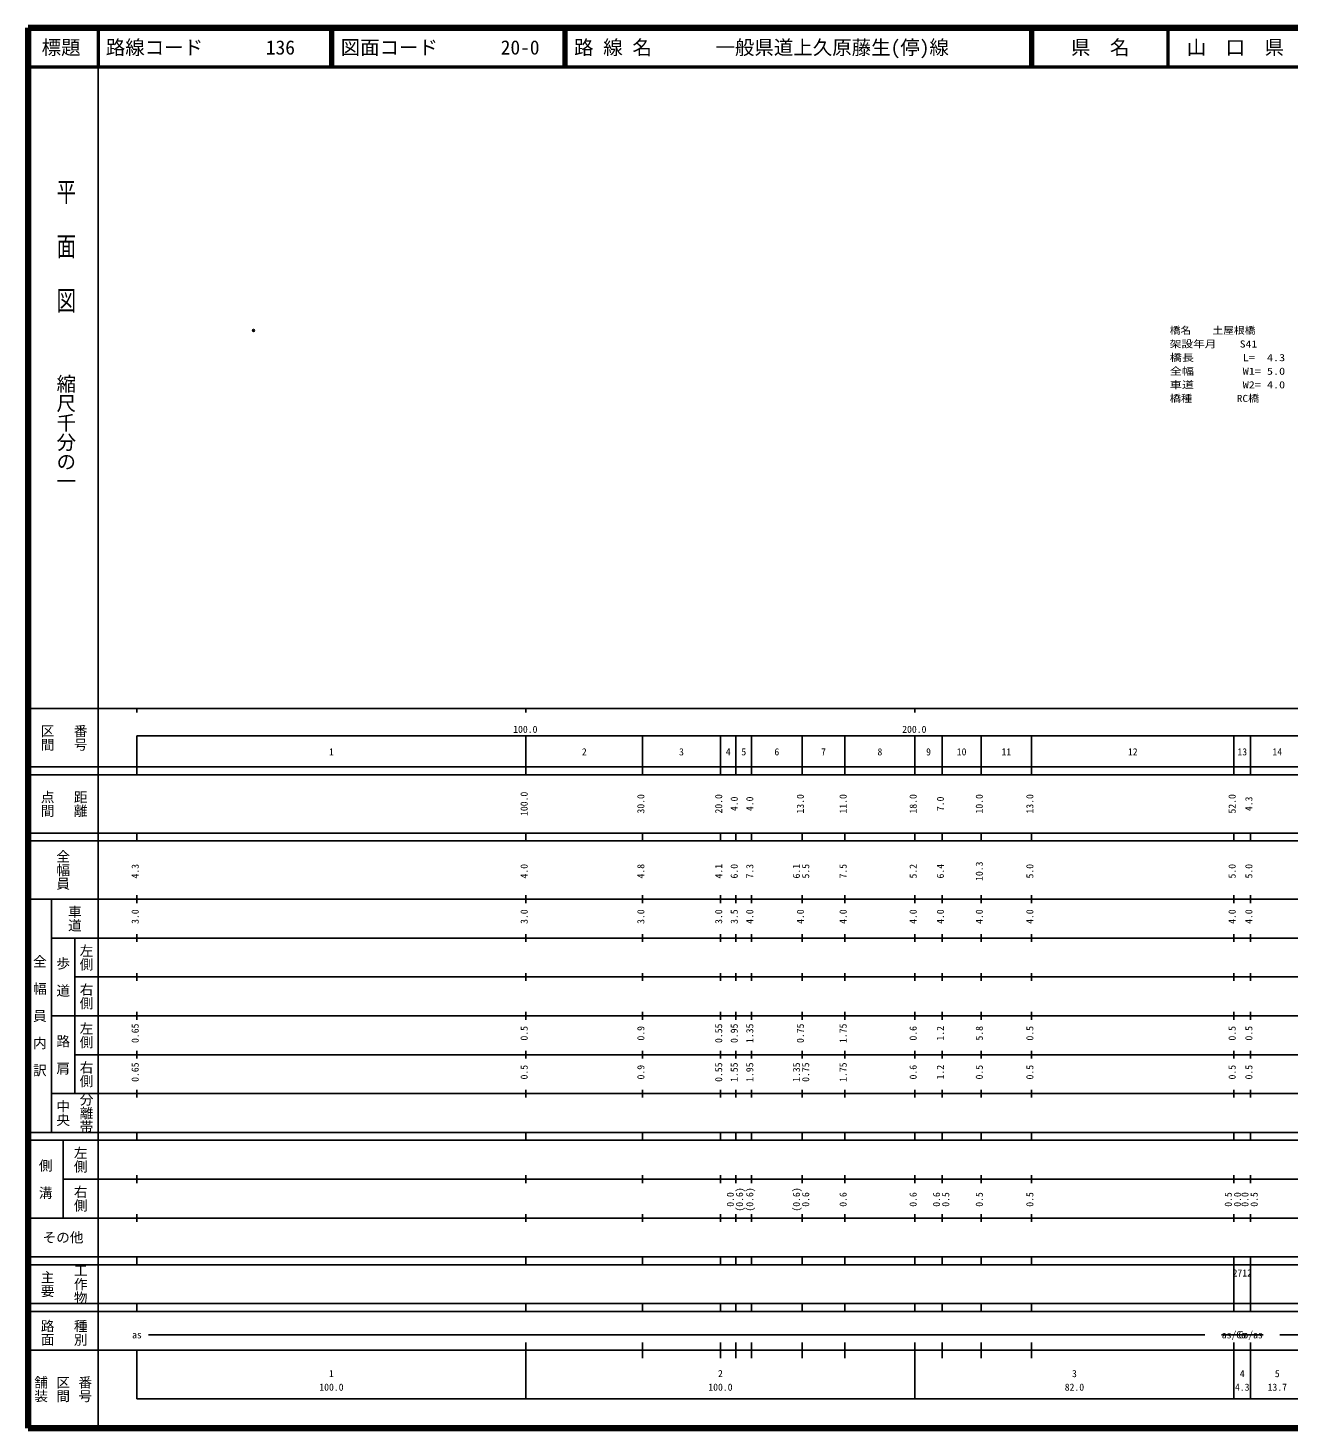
# Model space of a CAD drawing. Units: millimetres on the paper. Extents: x 40 to 680, y 20 to 380.
# Drawn here: x 40 to 364.2, y 20 to 380 of the extents above; entities that cross this region are included whole.
import ezdxf
from ezdxf.enums import TextEntityAlignment as Align

# ---------------------------------------------------------------- set-up
doc = ezdxf.new("R2010")
doc.units = ezdxf.units.MM
doc.header["$PDMODE"] = 32
doc.header["$PDSIZE"] = 0.5
for name, color, linetype in [('M-OTRS', 6, 'Continuous'), ('M-STR-HTXT', 7, 'Continuous'), ('M-TTL-TXT', 7, 'Continuous')]:
    doc.layers.add(name, color=color, linetype=linetype)
for name, color, linetype, lineweight in [('M-TTL', 2, 'Continuous', 140), ('M-TTL-BAND', 7, 'Continuous', 25), ('M-TTL-LINE', 7, 'Continuous', 50)]:
    doc.layers.add(name, color=color, linetype=linetype, lineweight=lineweight)
doc.styles.add('@ＭＳ ゴシック', font='')
doc.styles.add('ＭＳ ゴシック', font='')
doc.styles.get('@ＭＳ ゴシック').set_extended_font_data('@MS Gothic')
doc.styles.get('ＭＳ ゴシック').set_extended_font_data('MS Gothic')

msp = doc.modelspace()

# ---------------------------------------------------------------- linework, layer by layer
at = {"layer": 'M-OTRS'}
msp.add_point((97.989, 302.249), dxfattribs=at)
at = {"layer": 'M-TTL'}
for p, q in [((40, 380), (40, 20)), ((680, 380), (40, 380)), ((40, 20), (680, 20))]:
    msp.add_line(p, q, dxfattribs=at)
at = {"layer": 'M-TTL-BAND'}
for p, q in [((58, 370), (58, 20)), ((40, 205), (579, 205)), ((68, 205), (68, 204)), ((168, 205), (168, 204)), ((268, 205), (268, 204)), ((68, 198), (579, 198)), ((68, 198), (68, 188)), ((168, 188), (168, 198)), ((198, 188), (198, 198)), ((218, 188), (218, 198)), ((222, 188), (222, 198)), ((226, 188), (226, 198)), ((239, 188), (239, 198)), ((250, 188), (250, 198)), ((268, 188), (268, 198)), ((275, 188), (275, 198)), ((285, 188), (285, 198)), ((298, 188), (298, 198)), ((350, 188), (350, 198)), ((354.3, 188), (354.3, 198)), ((40, 190), (579, 190)), ((40, 188), (579, 188)), ((40, 173), (579, 173)), ((68, 171), (68, 173)), ((168, 171), (168, 173)), ((198, 171), (198, 173)), ((218, 171), (218, 173)), ((222, 171), (222, 173)), ((226, 171), (226, 173)), ((239, 171), (239, 173)), ((250, 171), (250, 173)), ((268, 171), (268, 173)), ((275, 171), (275, 173)), ((285, 171), (285, 173)), ((298, 171), (298, 173)), ((350, 171), (350, 173)), ((354.3, 171), (354.3, 173)), ((40, 171), (579, 171)), ((40, 156), (579, 156)), ((46, 96), (46, 156)), ((68, 155), (68, 157)), ((168, 155), (168, 157)), ((198, 155), (198, 157)), ((218, 155), (218, 157)), ((222, 155), (222, 157)), ((226, 155), (226, 157)), ((239, 155), (239, 157)), ((250, 155), (250, 157)), ((268, 155), (268, 157)), ((275, 155), (275, 157)), ((285, 155), (285, 157)), ((298, 155), (298, 157)), ((350, 155), (350, 157)), ((354.3, 155), (354.3, 157)), ((46, 146), (579, 146)), ((52, 146), (52, 106)), ((68, 145), (68, 147)), ((168, 145), (168, 147)), ((198, 145), (198, 147)), ((218, 145), (218, 147)), ((222, 145), (222, 147)), ((226, 145), (226, 147)), ((239, 145), (239, 147)), ((250, 145), (250, 147)), ((268, 145), (268, 147)), ((275, 145), (275, 147)), ((285, 145), (285, 147)), ((298, 145), (298, 147)), ((350, 145), (350, 147)), ((354.3, 145), (354.3, 147)), ((68, 135), (68, 137)), ((168, 135), (168, 137)), ((198, 135), (198, 137)), ((218, 135), (218, 137)), ((222, 135), (222, 137)), ((226, 135), (226, 137)), ((239, 135), (239, 137)), ((250, 135), (250, 137)), ((268, 135), (268, 137)), ((275, 135), (275, 137)), ((285, 135), (285, 137)), ((298, 135), (298, 137)), ((350, 135), (350, 137)), ((354.3, 135), (354.3, 137)), ((52, 136), (579, 136)), ((46, 126), (579, 126)), ((68, 125), (68, 127)), ((168, 125), (168, 127)), ((198, 125), (198, 127)), ((218, 125), (218, 127)), ((222, 125), (222, 127)), ((226, 125), (226, 127)), ((239, 125), (239, 127)), ((250, 125), (250, 127)), ((268, 125), (268, 127)), ((275, 125), (275, 127)), ((285, 125), (285, 127)), ((298, 125), (298, 127)), ((350, 125), (350, 127)), ((354.3, 125), (354.3, 127)), ((52, 116), (579, 116)), ((68, 115), (68, 117)), ((168, 115), (168, 117)), ((198, 115), (198, 117)), ((218, 115), (218, 117)), ((222, 115), (222, 117)), ((226, 115), (226, 117)), ((239, 115), (239, 117)), ((250, 115), (250, 117)), ((268, 115), (268, 117)), ((275, 115), (275, 117)), ((285, 115), (285, 117)), ((298, 115), (298, 117)), ((350, 115), (350, 117)), ((354.3, 115), (354.3, 117)), ((46, 106), (579, 106)), ((68, 105), (68, 107)), ((168, 105), (168, 107)), ((198, 105), (198, 107)), ((218, 105), (218, 107)), ((222, 105), (222, 107)), ((226, 105), (226, 107)), ((239, 105), (239, 107)), ((250, 105), (250, 107)), ((268, 105), (268, 107)), ((275, 105), (275, 107)), ((285, 105), (285, 107)), ((298, 105), (298, 107)), ((350, 105), (350, 107)), ((354.3, 105), (354.3, 107)), ((40, 96), (579, 96)), ((40, 94), (579, 94)), ((49, 94), (49, 74)), ((68, 94), (68, 96)), ((168, 94), (168, 96)), ((198, 94), (198, 96)), ((218, 94), (218, 96)), ((222, 94), (222, 96)), ((226, 94), (226, 96)), ((239, 94), (239, 96)), ((250, 94), (250, 96)), ((268, 94), (268, 96)), ((275, 94), (275, 96)), ((285, 94), (285, 96)), ((298, 94), (298, 96)), ((350, 94), (350, 96)), ((354.3, 94), (354.3, 96)), ((49, 84), (579, 84)), ((68, 83), (68, 85)), ((168, 83), (168, 85)), ((198, 83), (198, 85)), ((218, 83), (218, 85)), ((222, 83), (222, 85)), ((226, 83), (226, 85)), ((239, 83), (239, 85)), ((250, 83), (250, 85)), ((268, 83), (268, 85)), ((275, 83), (275, 85)), ((285, 83), (285, 85)), ((298, 83), (298, 85)), ((350, 83), (350, 85)), ((354.3, 83), (354.3, 85)), ((40, 74), (579, 74)), ((68, 73), (68, 75)), ((168, 73), (168, 75)), ((198, 73), (198, 75)), ((218, 73), (218, 75)), ((222, 73), (222, 75)), ((226, 73), (226, 75)), ((239, 73), (239, 75)), ((250, 73), (250, 75)), ((268, 73), (268, 75)), ((275, 73), (275, 75)), ((285, 73), (285, 75)), ((298, 73), (298, 75)), ((350, 73), (350, 75)), ((354.3, 73), (354.3, 75)), ((40, 64), (579, 64)), ((40, 62), (579, 62)), ((68, 62), (68, 64)), ((168, 62), (168, 64)), ((198, 62), (198, 64)), ((218, 62), (218, 64)), ((222, 62), (222, 64)), ((226, 62), (226, 64)), ((239, 62), (239, 64)), ((250, 62), (250, 64)), ((268, 62), (268, 64)), ((275, 62), (275, 64)), ((285, 62), (285, 64)), ((298, 62), (298, 64)), ((350, 62), (350, 64)), ((350, 52), (350, 62)), ((354.3, 62), (354.3, 64)), ((354.3, 52), (354.3, 62)), ((40, 52), (579, 52)), ((68, 50), (68, 52)), ((168, 50), (168, 52)), ((198, 50), (198, 52)), ((218, 50), (218, 52)), ((222, 50), (222, 52)), ((226, 50), (226, 52)), ((239, 50), (239, 52)), ((250, 50), (250, 52)), ((268, 50), (268, 52)), ((275, 50), (275, 52)), ((285, 50), (285, 52)), ((298, 50), (298, 52)), ((350, 50), (350, 52)), ((354.3, 50), (354.3, 52)), ((40, 50), (579, 50)), ((71, 44), (342.5, 44)), ((357.5, 44), (346.8, 44)), ((361.8, 44), (565, 44)), ((40, 40), (579, 40)), ((68, 40), (68, 27.5)), ((168, 27.5), (168, 42)), ((198, 38), (198, 42)), ((218, 38), (218, 42)), ((222, 38), (222, 42)), ((226, 38), (226, 42)), ((239, 38), (239, 42)), ((250, 38), (250, 42)), ((268, 27.5), (268, 42)), ((275, 38), (275, 42)), ((285, 38), (285, 42)), ((298, 38), (298, 42)), ((350, 27.5), (350, 42)), ((354.3, 27.5), (354.3, 42)), ((68, 27.5), (579, 27.5))]:
    msp.add_line(p, q, dxfattribs=at)
at = {"layer": 'M-TTL-LINE'}
for p, q in [((58, 380), (58, 370)), ((117.75, 380), (117.75, 370)), ((118.25, 380), (118.25, 370)), ((177.75, 380), (177.75, 370)), ((178.25, 380), (178.25, 370)), ((297.75, 380), (297.75, 370)), ((298.25, 380), (298.25, 370)), ((333, 380), (333, 370)), ((40, 370), (680, 370))]:
    msp.add_line(p, q, dxfattribs=at)

# ---------------------------------------------------------------- texts
at = {"layer": 'M-STR-HTXT', "style": 'ＭＳ ゴシック'}
for s, width, p in [('橋名\u3000\u3000土屋根橋', 1.1, (333.507, 300.778)), ('架設年月\u3000\u3000S41', 1.2, (333.507, 297.278)), ('橋長\u3000\u3000\u3000\u3000L=  4.3', 1.25, (333.507, 293.778)), ('全幅\u3000\u3000\u3000\u3000W1= 5.0', 1.25, (333.507, 290.278)), ('車道\u3000\u3000\u3000\u3000W2= 4.0', 1.25, (333.507, 286.778)), ('橋種\u3000\u3000\u3000\u3000RC橋', 1.15, (333.507, 283.278))]:
    msp.add_text(s, height=1.833, dxfattribs=dict(at, width=width)).set_placement(p, align=Align.BOTTOM_LEFT)
at = {"layer": 'M-TTL-BAND', "style": '@ＭＳ ゴシック', "width": 1.4}
msp.add_text('平  面  図', height=3.666, rotation=270, dxfattribs=at).set_placement((49.777, 306.475), align=Align.MIDDLE_RIGHT)
at = {"layer": 'M-TTL-BAND', "style": '@ＭＳ ゴシック'}
msp.add_text('縮尺千分の一', height=3.666, rotation=270, dxfattribs=at).set_placement((49.777, 261.03), align=Align.MIDDLE_RIGHT)
for s, p in [('区間', (45, 197.5)), ('番号', (53.5, 197.5)), ('点間', (45, 180.5)), ('距離', (53.5, 180.5)), ('全幅員', (49, 163.5)), ('車道', (52, 151)), ('左側', (55, 141)), ('全\u3000幅\u3000員\u3000内\u3000訳', (43, 126)), ('歩\u3000道', (49, 136)), ('右側', (55, 131)), ('左側', (55, 121)), ('路\u3000肩', (49, 116)), ('右側', (55, 111)), ('分離帯', (55, 101)), ('中央', (49, 101)), ('左側', (53.5, 89)), ('側\u3000溝', (44.5, 84)), ('右側', (53.5, 79)), ('工作物', (53.5, 57)), ('主要', (45, 57)), ('路面', (45, 44.5)), ('種別', (53.5, 44.5)), ('舗装', (43.333, 30)), ('区間', (49, 30)), ('番号', (54.667, 30))]:
    msp.add_text(s, height=2.566, rotation=270, dxfattribs=at).set_placement(p, align=Align.MIDDLE_CENTER)
at = {"layer": 'M-TTL-BAND', "style": 'ＭＳ ゴシック'}
for s, p in [('100.0', (167.844, 198.195)), ('200.0', (267.844, 198.195)), ('1', (118, 192.405)), ('2', (183, 192.405)), ('3', (208, 192.405)), ('4', (220, 192.405)), ('5', (224, 192.405)), ('6', (232.5, 192.405)), ('7', (244.5, 192.405)), ('8', (259, 192.405)), ('9', (271.5, 192.405)), ('10', (280, 192.405)), ('11', (291.5, 192.405)), ('12', (324, 192.405)), ('13', (352.15, 192.405)), ('14', (361.15, 192.405)), ('as', (68, 42.5)), ('as/Co', (350, 42.5)), ('Co/as', (354.3, 42.5)), ('1', (118, 32.523)), ('2', (218, 32.523)), ('3', (309, 32.523)), ('4', (352.15, 32.523)), ('5', (361.15, 32.523)), ('100.0', (118, 29.033)), ('100.0', (218, 29.033)), ('82.0', (309, 29.033)), ('4.3', (352.15, 29.033)), ('13.7', (361.15, 29.033))]:
    msp.add_text(s, height=1.833, dxfattribs=at).set_placement(p, align=Align.BOTTOM_CENTER)
for s, p in [('100.0', (169, 180.5)), ('30.0', (199, 180.5)), ('20.0', (219, 180.5)), ('4.0', (223, 180.5)), ('4.0', (227, 180.5)), ('13.0', (240, 180.5)), ('11.0', (251, 180.5)), ('18.0', (269, 180.5)), ('7.0', (276, 180.5)), ('10.0', (286, 180.5)), ('13.0', (299, 180.5)), ('52.0', (351, 180.5)), ('4.3', (355.3, 180.5)), ('4.3', (69, 163.174)), ('4.0', (169, 163.174)), ('4.8', (199, 163.174)), ('4.1', (219, 163.174)), ('6.0', (223, 163.174)), ('7.3', (227, 163.174)), ('6.1', (239, 163.174)), ('5.5', (241.37, 163.174)), ('7.5', (251, 163.174)), ('5.2', (269, 163.174)), ('6.4', (276, 163.174)), ('10.3', (286, 163.174)), ('5.0', (299, 163.174)), ('5.0', (351, 163.174)), ('5.0', (355.3, 163.174)), ('3.0', (69, 151.5)), ('3.0', (169, 151.5)), ('3.0', (199, 151.5)), ('3.0', (219, 151.5)), ('3.5', (223, 151.5)), ('4.0', (227, 151.5)), ('4.0', (240, 151.5)), ('4.0', (251, 151.5)), ('4.0', (269, 151.5)), ('4.0', (276, 151.5)), ('4.0', (286, 151.5)), ('4.0', (299, 151.5)), ('4.0', (351, 151.5)), ('4.0', (355.3, 151.5)), ('0.65', (69, 121.5)), ('0.5', (169, 121.5)), ('0.9', (199, 121.5)), ('0.55', (219, 121.5)), ('0.95', (223, 121.5)), ('1.35', (227, 121.5)), ('0.75', (240, 121.5)), ('1.75', (251, 121.5)), ('0.6', (269, 121.5)), ('1.2', (276, 121.5)), ('5.8', (286, 121.5)), ('0.5', (299, 121.5)), ('0.5', (351, 121.5)), ('0.5', (355.3, 121.5)), ('0.65', (69, 111.5)), ('0.5', (169, 111.5)), ('0.9', (199, 111.5)), ('0.55', (219, 111.5)), ('1.55', (223, 111.5)), ('1.95', (227, 111.5)), ('1.35', (239, 111.5)), ('0.75', (241.37, 111.5)), ('1.75', (251, 111.5)), ('0.6', (269, 111.5)), ('1.2', (276, 111.5)), ('0.5', (286, 111.5)), ('0.5', (299, 111.5)), ('0.5', (351, 111.5)), ('0.5', (355.3, 111.5)), ('0.0', (222, 78.764)), ('(0.6)', (224.37, 78.764)), ('(0.6)', (227, 78.764)), ('(0.6)', (239, 78.764)), ('0.6', (241.37, 78.764)), ('0.6', (251, 78.764)), ('0.6', (269, 78.764)), ('0.6', (275, 78.764)), ('0.5', (277.37, 78.764)), ('0.5', (286, 78.764)), ('0.5', (299, 78.764)), ('0.5', (350, 78.764)), ('0.0', (352.37, 78.764)), ('0.0', (354.3, 78.764)), ('0.5', (356.67, 78.764))]:
    msp.add_text(s, height=1.833, rotation=90, dxfattribs=at).set_placement(p, align=Align.BOTTOM_CENTER)
msp.add_text('その他', height=2.566, dxfattribs=at).set_placement((49, 69), align=Align.MIDDLE_CENTER)
msp.add_text('2712', height=1.833, dxfattribs=at).set_placement((349.65, 58.405), align=Align.BOTTOM_LEFT)
at = {"layer": 'M-TTL-TXT', "style": 'ＭＳ ゴシック'}
for s, p in [('標題', (48.5, 375)), ('県\u3000名', (315.625, 375)), ('山\u3000口\u3000県', (350.375, 375))]:
    msp.add_text(s, height=3.666, dxfattribs=at).set_placement(p, align=Align.MIDDLE_CENTER)
for s, p in [('路線コード', (60, 375)), ('136', (101.142, 375)), ('図面コード', (120.38, 375)), ('20-0', (161.521, 375)), ('路 線 名', (180.38, 375)), ('一般県道上久原藤生(停)線', (216.734, 375))]:
    msp.add_text(s, height=3.666, dxfattribs=at).set_placement(p, align=Align.MIDDLE_LEFT)

doc.saveas('drawing.dxf')
